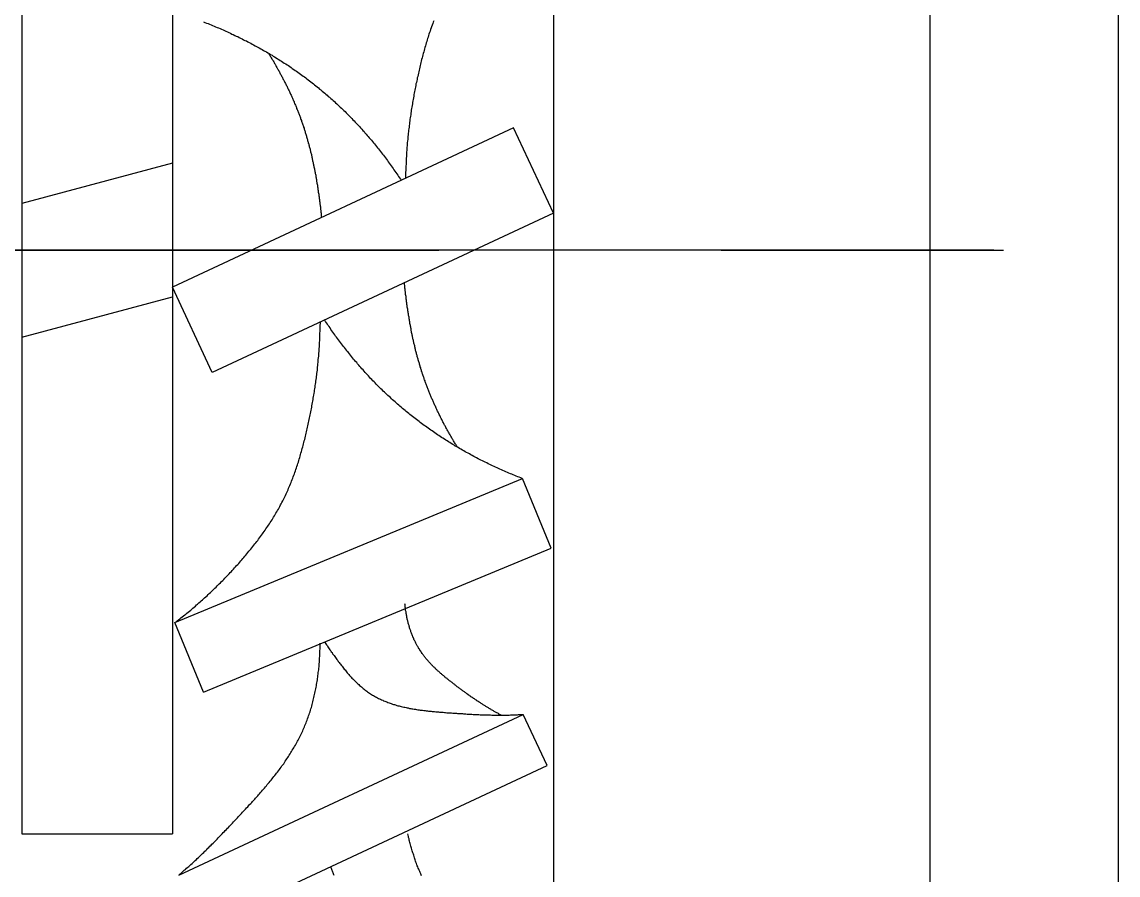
# Model space of a CAD drawing. Extents: x -613 to 599, y 141 to 558.
# Drawn here: x -440.6 to -434.77, y 227.43 to 231.96 of the extents above; entities that cross this region are included whole.
import ezdxf

# ---------------------------------------------------------------- set-up
doc = ezdxf.new("R2010")
doc.units = 0
doc.linetypes.add('CENTER', pattern=[12, 7.5, -1.5, 1.5, -1.5])
doc.linetypes.add('CONTINOUS', pattern=[0])
doc.layers.get('0').update_dxf_attribs({"linetype": 'CONTINUOUS'})
doc.layers.add('CENTER', color=1, linetype='CENTER')

msp = doc.modelspace()

# ---------------------------------------------------------------- linework, layer by layer
at = {"color": 7, "linetype": 'CONTINOUS'}
for p, q in [((-435.7728, 288.2509), (-435.7728, 208.2509)), ((-434.7728, 288.2509), (-434.7728, 208.2509)), ((-437.7728, 286.2509), (-437.7728, 210.2509)), ((-440.5967, 233.8509), (-440.5967, 227.6509)), ((-439.7967, 233.8509), (-439.7967, 227.6509)), ((-440.5967, 233.7509), (-440.5967, 227.7509)), ((-437.9841, 231.4001), (-439.7967, 230.5549)), ((-437.7728, 230.947), (-437.9841, 231.4001)), ((-439.7967, 231.2128), (-440.5967, 230.9985)), ((-437.7728, 230.947), (-439.5854, 230.1018)), ((-439.5854, 230.1018), (-439.7967, 230.5549)), ((-440.5967, 230.2891), (-439.7967, 230.5034)), ((-439.7847, 228.7735), (-437.9378, 229.5385)), ((-437.7847, 229.169), (-437.9378, 229.5385)), ((-439.6317, 228.404), (-437.7847, 229.169)), ((-439.6317, 228.404), (-439.7847, 228.7735)), ((-439.7631, 227.4328), (-437.9331, 228.2861)), ((-437.8063, 228.0143), (-437.9331, 228.2861)), ((-439.6363, 227.1609), (-437.8063, 228.0143)), ((-440.5967, 227.6509), (-439.7967, 227.6509))]:
    msp.add_line(p, q, dxfattribs=at)
at = {"color": 7}
for points in [[(-438.409, 231.969, 0), (-438.412, 231.962, 0), (-438.414, 231.954, 0), (-438.417, 231.946, 0), (-438.42, 231.938, 0), (-438.423, 231.931, 0), (-438.426, 231.923, 0), (-438.428, 231.915, 0), (-438.431, 231.907, 0), (-438.434, 231.899, 0), (-438.436, 231.891, 0), (-438.439, 231.883, 0), (-438.441, 231.876, 0), (-438.444, 231.868, 0), (-438.446, 231.86, 0), (-438.449, 231.852, 0), (-438.451, 231.844, 0), (-438.453, 231.836, 0), (-438.456, 231.828, 0), (-438.458, 231.82, 0), (-438.46, 231.812, 0), (-438.462, 231.804, 0), (-438.465, 231.796, 0), (-438.467, 231.788, 0), (-438.469, 231.78, 0), (-438.471, 231.772, 0), (-438.473, 231.764, 0), (-438.475, 231.755, 0), (-438.477, 231.747, 0), (-438.479, 231.739, 0), (-438.481, 231.731, 0), (-438.483, 231.723, 0), (-438.485, 231.715, 0), (-438.487, 231.707, 0), (-438.488, 231.699, 0), (-438.49, 231.691, 0), (-438.492, 231.683, 0), (-438.494, 231.674, 0), (-438.496, 231.666, 0), (-438.497, 231.658, 0), (-438.499, 231.65, 0), (-438.501, 231.642, 0), (-438.503, 231.634, 0), (-438.504, 231.626, 0), (-438.506, 231.617, 0), (-438.507, 231.609, 0), (-438.509, 231.601, 0), (-438.511, 231.593, 0), (-438.512, 231.585, 0), (-438.514, 231.577, 0), (-438.515, 231.569, 0), (-438.517, 231.56, 0), (-438.518, 231.552, 0), (-438.52, 231.544, 0), (-438.521, 231.536, 0), (-438.522, 231.528, 0), (-438.524, 231.52, 0), (-438.525, 231.511, 0), (-438.526, 231.503, 0), (-438.528, 231.495, 0), (-438.529, 231.487, 0), (-438.53, 231.479, 0), (-438.531, 231.47, 0), (-438.532, 231.462, 0), (-438.534, 231.454, 0), (-438.535, 231.446, 0), (-438.536, 231.438, 0), (-438.537, 231.429, 0), (-438.538, 231.421, 0), (-438.539, 231.413, 0), (-438.54, 231.405, 0), (-438.541, 231.396, 0), (-438.542, 231.388, 0), (-438.543, 231.38, 0), (-438.544, 231.372, 0), (-438.545, 231.364, 0), (-438.546, 231.355, 0), (-438.546, 231.347, 0), (-438.547, 231.339, 0), (-438.548, 231.331, 0), (-438.549, 231.322, 0), (-438.549, 231.314, 0), (-438.55, 231.306, 0), (-438.551, 231.298, 0), (-438.551, 231.289, 0), (-438.552, 231.281, 0), (-438.553, 231.273, 0), (-438.553, 231.265, 0), (-438.554, 231.256, 0), (-438.554, 231.248, 0), (-438.555, 231.24, 0), (-438.555, 231.232, 0), (-438.555, 231.223, 0), (-438.556, 231.215, 0), (-438.556, 231.207, 0), (-438.557, 231.199, 0), (-438.557, 231.19, 0), (-438.557, 231.182, 0), (-438.557, 231.174, 0), (-438.558, 231.166, 0), (-438.558, 231.157, 0), (-438.558, 231.149, 0), (-438.558, 231.141, 0), (-438.558, 231.132, 0)], [(-439.632, 231.963, 0), (-439.624, 231.96, 0), (-439.616, 231.957, 0), (-439.608, 231.954, 0), (-439.6, 231.951, 0), (-439.592, 231.948, 0), (-439.584, 231.944, 0), (-439.576, 231.941, 0), (-439.568, 231.938, 0), (-439.56, 231.934, 0), (-439.552, 231.931, 0), (-439.544, 231.928, 0), (-439.536, 231.924, 0), (-439.528, 231.921, 0), (-439.521, 231.917, 0), (-439.513, 231.914, 0), (-439.505, 231.91, 0), (-439.497, 231.907, 0), (-439.489, 231.903, 0), (-439.481, 231.899, 0), (-439.474, 231.896, 0), (-439.466, 231.892, 0), (-439.458, 231.888, 0), (-439.45, 231.885, 0), (-439.443, 231.881, 0), (-439.435, 231.877, 0), (-439.427, 231.873, 0), (-439.419, 231.869, 0), (-439.412, 231.865, 0), (-439.404, 231.862, 0), (-439.396, 231.858, 0), (-439.389, 231.854, 0), (-439.381, 231.85, 0), (-439.374, 231.846, 0), (-439.366, 231.842, 0), (-439.358, 231.837, 0), (-439.351, 231.833, 0), (-439.343, 231.829, 0), (-439.336, 231.825, 0), (-439.328, 231.821, 0), (-439.321, 231.817, 0), (-439.313, 231.812, 0), (-439.306, 231.808, 0), (-439.298, 231.804, 0), (-439.291, 231.799, 0), (-439.283, 231.795, 0), (-439.276, 231.79, 0), (-439.268, 231.786, 0), (-439.261, 231.782, 0), (-439.254, 231.777, 0), (-439.246, 231.773, 0), (-439.239, 231.768, 0), (-439.232, 231.763, 0), (-439.224, 231.759, 0), (-439.217, 231.754, 0), (-439.21, 231.749, 0), (-439.203, 231.745, 0), (-439.195, 231.74, 0), (-439.188, 231.735, 0), (-439.181, 231.731, 0), (-439.174, 231.726, 0), (-439.167, 231.721, 0), (-439.16, 231.716, 0), (-439.152, 231.711, 0), (-439.145, 231.706, 0), (-439.138, 231.701, 0), (-439.131, 231.696, 0), (-439.124, 231.691, 0), (-439.117, 231.686, 0), (-439.11, 231.681, 0), (-439.103, 231.676, 0), (-439.096, 231.671, 0), (-439.089, 231.666, 0), (-439.083, 231.661, 0), (-439.076, 231.655, 0), (-439.069, 231.65, 0), (-439.062, 231.645, 0), (-439.055, 231.64, 0), (-439.048, 231.634, 0), (-439.042, 231.629, 0), (-439.035, 231.624, 0), (-439.028, 231.618, 0), (-439.021, 231.613, 0), (-439.015, 231.607, 0), (-439.008, 231.602, 0), (-439.001, 231.596, 0), (-438.995, 231.591, 0), (-438.988, 231.585, 0), (-438.982, 231.58, 0), (-438.975, 231.574, 0), (-438.969, 231.568, 0), (-438.962, 231.563, 0), (-438.956, 231.557, 0), (-438.949, 231.551, 0), (-438.943, 231.546, 0), (-438.936, 231.54, 0), (-438.93, 231.534, 0), (-438.924, 231.528, 0), (-438.917, 231.522, 0), (-438.911, 231.516, 0), (-438.905, 231.511, 0), (-438.899, 231.505, 0), (-438.892, 231.499, 0), (-438.886, 231.493, 0), (-438.88, 231.487, 0), (-438.874, 231.481, 0), (-438.868, 231.475, 0), (-438.862, 231.468, 0), (-438.856, 231.462, 0), (-438.85, 231.456, 0), (-438.844, 231.45, 0), (-438.838, 231.444, 0), (-438.832, 231.438, 0), (-438.826, 231.431, 0), (-438.82, 231.425, 0), (-438.814, 231.419, 0), (-438.808, 231.413, 0), (-438.802, 231.406, 0), (-438.797, 231.4, 0), (-438.791, 231.394, 0), (-438.785, 231.387, 0), (-438.779, 231.381, 0), (-438.774, 231.374, 0), (-438.768, 231.368, 0), (-438.762, 231.361, 0), (-438.757, 231.355, 0), (-438.751, 231.348, 0), (-438.746, 231.342, 0), (-438.74, 231.335, 0), (-438.734, 231.329, 0), (-438.729, 231.322, 0), (-438.724, 231.315, 0), (-438.718, 231.309, 0), (-438.713, 231.302, 0), (-438.707, 231.295, 0), (-438.702, 231.289, 0), (-438.697, 231.282, 0), (-438.691, 231.275, 0), (-438.686, 231.268, 0), (-438.681, 231.261, 0), (-438.676, 231.255, 0), (-438.67, 231.248, 0), (-438.665, 231.241, 0), (-438.66, 231.234, 0), (-438.655, 231.227, 0), (-438.65, 231.22, 0), (-438.645, 231.213, 0), (-438.64, 231.206, 0), (-438.635, 231.199, 0), (-438.63, 231.192, 0), (-438.625, 231.185, 0), (-438.62, 231.178, 0), (-438.615, 231.171, 0), (-438.61, 231.164, 0), (-438.605, 231.157, 0), (-438.6, 231.15, 0), (-438.596, 231.143, 0), (-438.591, 231.136, 0), (-438.586, 231.129, 0), (-438.581, 231.122, 0)], [(-439.287, 231.797, 0), (-439.284, 231.793, 0), (-439.282, 231.789, 0), (-439.279, 231.785, 0), (-439.277, 231.781, 0), (-439.274, 231.777, 0), (-439.272, 231.772, 0), (-439.269, 231.768, 0), (-439.267, 231.764, 0), (-439.264, 231.76, 0), (-439.262, 231.756, 0), (-439.259, 231.752, 0), (-439.257, 231.747, 0), (-439.254, 231.743, 0), (-439.252, 231.739, 0), (-439.25, 231.735, 0), (-439.247, 231.731, 0), (-439.245, 231.726, 0), (-439.242, 231.722, 0), (-439.24, 231.718, 0), (-439.238, 231.714, 0), (-439.235, 231.71, 0), (-439.233, 231.705, 0), (-439.23, 231.701, 0), (-439.228, 231.697, 0), (-439.226, 231.693, 0), (-439.224, 231.688, 0), (-439.221, 231.684, 0), (-439.219, 231.68, 0), (-439.217, 231.675, 0), (-439.214, 231.671, 0), (-439.212, 231.667, 0), (-439.21, 231.663, 0), (-439.208, 231.658, 0), (-439.205, 231.654, 0), (-439.203, 231.65, 0), (-439.201, 231.645, 0), (-439.199, 231.641, 0), (-439.197, 231.637, 0), (-439.194, 231.632, 0), (-439.192, 231.628, 0), (-439.19, 231.624, 0), (-439.188, 231.619, 0), (-439.186, 231.615, 0), (-439.184, 231.61, 0), (-439.182, 231.606, 0), (-439.18, 231.602, 0), (-439.177, 231.597, 0), (-439.175, 231.593, 0), (-439.173, 231.588, 0), (-439.171, 231.584, 0), (-439.169, 231.58, 0), (-439.167, 231.575, 0), (-439.165, 231.571, 0), (-439.163, 231.566, 0), (-439.161, 231.562, 0), (-439.159, 231.558, 0), (-439.157, 231.553, 0), (-439.155, 231.549, 0), (-439.153, 231.544, 0), (-439.151, 231.54, 0), (-439.15, 231.535, 0), (-439.148, 231.531, 0), (-439.146, 231.526, 0), (-439.144, 231.522, 0), (-439.142, 231.517, 0), (-439.14, 231.513, 0), (-439.138, 231.508, 0), (-439.137, 231.504, 0), (-439.135, 231.499, 0), (-439.133, 231.495, 0), (-439.131, 231.49, 0), (-439.129, 231.486, 0), (-439.128, 231.481, 0), (-439.126, 231.477, 0), (-439.124, 231.472, 0), (-439.122, 231.468, 0), (-439.121, 231.463, 0), (-439.119, 231.459, 0), (-439.117, 231.454, 0), (-439.116, 231.449, 0), (-439.114, 231.445, 0), (-439.112, 231.44, 0), (-439.111, 231.436, 0), (-439.109, 231.431, 0), (-439.108, 231.427, 0), (-439.106, 231.422, 0), (-439.104, 231.417, 0), (-439.103, 231.413, 0), (-439.101, 231.408, 0), (-439.1, 231.404, 0), (-439.098, 231.399, 0), (-439.097, 231.394, 0), (-439.095, 231.39, 0), (-439.094, 231.385, 0), (-439.092, 231.381, 0), (-439.091, 231.376, 0), (-439.09, 231.371, 0), (-439.088, 231.367, 0), (-439.087, 231.362, 0), (-439.085, 231.357, 0), (-439.084, 231.353, 0), (-439.083, 231.348, 0), (-439.081, 231.343, 0), (-439.08, 231.339, 0), (-439.079, 231.334, 0), (-439.077, 231.329, 0), (-439.076, 231.325, 0), (-439.075, 231.32, 0), (-439.073, 231.315, 0), (-439.072, 231.311, 0), (-439.071, 231.306, 0), (-439.07, 231.301, 0), (-439.069, 231.297, 0), (-439.067, 231.292, 0), (-439.066, 231.287, 0), (-439.065, 231.283, 0), (-439.064, 231.278, 0), (-439.063, 231.273, 0), (-439.061, 231.268, 0), (-439.06, 231.264, 0), (-439.059, 231.259, 0), (-439.058, 231.254, 0), (-439.057, 231.25, 0), (-439.056, 231.245, 0), (-439.055, 231.24, 0), (-439.054, 231.235, 0), (-439.053, 231.231, 0), (-439.052, 231.226, 0), (-439.051, 231.221, 0), (-439.05, 231.216, 0), (-439.049, 231.212, 0), (-439.048, 231.207, 0), (-439.047, 231.202, 0), (-439.046, 231.197, 0), (-439.045, 231.193, 0), (-439.044, 231.188, 0), (-439.043, 231.183, 0), (-439.042, 231.178, 0), (-439.041, 231.174, 0), (-439.04, 231.169, 0), (-439.039, 231.164, 0), (-439.038, 231.159, 0), (-439.037, 231.155, 0), (-439.036, 231.15, 0), (-439.036, 231.145, 0), (-439.035, 231.14, 0), (-439.034, 231.135, 0), (-439.033, 231.131, 0), (-439.032, 231.126, 0), (-439.031, 231.121, 0), (-439.031, 231.116, 0), (-439.03, 231.112, 0), (-439.029, 231.107, 0), (-439.028, 231.102, 0), (-439.027, 231.097, 0), (-439.027, 231.092, 0), (-439.026, 231.088, 0), (-439.025, 231.083, 0), (-439.024, 231.078, 0), (-439.024, 231.073, 0), (-439.023, 231.068, 0), (-439.022, 231.064, 0), (-439.022, 231.059, 0), (-439.021, 231.054, 0), (-439.02, 231.049, 0), (-439.02, 231.044, 0), (-439.019, 231.04, 0), (-439.018, 231.035, 0), (-439.018, 231.03, 0), (-439.017, 231.025, 0), (-439.016, 231.02, 0), (-439.016, 231.016, 0), (-439.015, 231.011, 0), (-439.014, 231.006, 0), (-439.014, 231.001, 0), (-439.013, 230.996, 0), (-439.012, 230.992, 0), (-439.012, 230.987, 0), (-439.011, 230.982, 0), (-439.011, 230.977, 0), (-439.01, 230.972, 0), (-439.01, 230.968, 0), (-439.009, 230.963, 0), (-439.008, 230.958, 0), (-439.008, 230.953, 0), (-439.007, 230.948, 0), (-439.007, 230.943, 0), (-439.006, 230.939, 0), (-439.006, 230.934, 0), (-439.005, 230.929, 0), (-439.005, 230.924, 0)], [(-438.282, 229.705, 0), (-438.285, 229.709, 0), (-438.288, 229.713, 0), (-438.29, 229.717, 0), (-438.293, 229.721, 0), (-438.295, 229.725, 0), (-438.298, 229.729, 0), (-438.3, 229.734, 0), (-438.303, 229.738, 0), (-438.305, 229.742, 0), (-438.308, 229.746, 0), (-438.31, 229.75, 0), (-438.313, 229.754, 0), (-438.315, 229.759, 0), (-438.317, 229.763, 0), (-438.32, 229.767, 0), (-438.322, 229.771, 0), (-438.325, 229.775, 0), (-438.327, 229.78, 0), (-438.33, 229.784, 0), (-438.332, 229.788, 0), (-438.334, 229.792, 0), (-438.337, 229.797, 0), (-438.339, 229.801, 0), (-438.341, 229.805, 0), (-438.344, 229.809, 0), (-438.346, 229.814, 0), (-438.348, 229.818, 0), (-438.351, 229.822, 0), (-438.353, 229.826, 0), (-438.355, 229.831, 0), (-438.357, 229.835, 0), (-438.36, 229.839, 0), (-438.362, 229.844, 0), (-438.364, 229.848, 0), (-438.366, 229.852, 0), (-438.369, 229.857, 0), (-438.371, 229.861, 0), (-438.373, 229.865, 0), (-438.375, 229.87, 0), (-438.377, 229.874, 0), (-438.379, 229.878, 0), (-438.382, 229.883, 0), (-438.384, 229.887, 0), (-438.386, 229.891, 0), (-438.388, 229.896, 0), (-438.39, 229.9, 0), (-438.392, 229.905, 0), (-438.394, 229.909, 0), (-438.396, 229.913, 0), (-438.398, 229.918, 0), (-438.4, 229.922, 0), (-438.402, 229.927, 0), (-438.404, 229.931, 0), (-438.406, 229.936, 0), (-438.408, 229.94, 0), (-438.41, 229.944, 0), (-438.412, 229.949, 0), (-438.414, 229.953, 0), (-438.416, 229.958, 0), (-438.418, 229.962, 0), (-438.42, 229.967, 0), (-438.422, 229.971, 0), (-438.424, 229.976, 0), (-438.426, 229.98, 0), (-438.427, 229.985, 0), (-438.429, 229.989, 0), (-438.431, 229.994, 0), (-438.433, 229.998, 0), (-438.435, 230.003, 0), (-438.437, 230.007, 0), (-438.438, 230.012, 0), (-438.44, 230.016, 0), (-438.442, 230.021, 0), (-438.444, 230.025, 0), (-438.445, 230.03, 0), (-438.447, 230.034, 0), (-438.449, 230.039, 0), (-438.45, 230.043, 0), (-438.452, 230.048, 0), (-438.454, 230.052, 0), (-438.455, 230.057, 0), (-438.457, 230.062, 0), (-438.459, 230.066, 0), (-438.46, 230.071, 0), (-438.462, 230.075, 0), (-438.463, 230.08, 0), (-438.465, 230.084, 0), (-438.467, 230.089, 0), (-438.468, 230.094, 0), (-438.47, 230.098, 0), (-438.471, 230.103, 0), (-438.473, 230.107, 0), (-438.474, 230.112, 0), (-438.476, 230.117, 0), (-438.477, 230.121, 0), (-438.478, 230.126, 0), (-438.48, 230.131, 0), (-438.481, 230.135, 0), (-438.483, 230.14, 0), (-438.484, 230.145, 0), (-438.485, 230.149, 0), (-438.487, 230.154, 0), (-438.488, 230.158, 0), (-438.49, 230.163, 0), (-438.491, 230.168, 0), (-438.492, 230.172, 0), (-438.493, 230.177, 0), (-438.495, 230.182, 0), (-438.496, 230.186, 0), (-438.497, 230.191, 0), (-438.498, 230.196, 0), (-438.5, 230.201, 0), (-438.501, 230.205, 0), (-438.502, 230.21, 0), (-438.503, 230.215, 0), (-438.505, 230.219, 0), (-438.506, 230.224, 0), (-438.507, 230.229, 0), (-438.508, 230.233, 0), (-438.509, 230.238, 0), (-438.51, 230.243, 0), (-438.511, 230.248, 0), (-438.512, 230.252, 0), (-438.514, 230.257, 0), (-438.515, 230.262, 0), (-438.516, 230.267, 0), (-438.517, 230.271, 0), (-438.518, 230.276, 0), (-438.519, 230.281, 0), (-438.52, 230.285, 0), (-438.521, 230.29, 0), (-438.522, 230.295, 0), (-438.523, 230.3, 0), (-438.524, 230.304, 0), (-438.525, 230.309, 0), (-438.526, 230.314, 0), (-438.527, 230.319, 0), (-438.528, 230.323, 0), (-438.528, 230.328, 0), (-438.529, 230.333, 0), (-438.53, 230.338, 0), (-438.531, 230.343, 0), (-438.532, 230.347, 0), (-438.533, 230.352, 0), (-438.534, 230.357, 0), (-438.535, 230.362, 0), (-438.536, 230.366, 0), (-438.536, 230.371, 0), (-438.537, 230.376, 0), (-438.538, 230.381, 0), (-438.539, 230.386, 0), (-438.54, 230.39, 0), (-438.54, 230.395, 0), (-438.541, 230.4, 0), (-438.542, 230.405, 0), (-438.543, 230.409, 0), (-438.543, 230.414, 0), (-438.544, 230.419, 0), (-438.545, 230.424, 0), (-438.546, 230.429, 0), (-438.546, 230.433, 0), (-438.547, 230.438, 0), (-438.548, 230.443, 0), (-438.549, 230.448, 0), (-438.549, 230.453, 0), (-438.55, 230.457, 0), (-438.551, 230.462, 0), (-438.551, 230.467, 0), (-438.552, 230.472, 0), (-438.553, 230.477, 0), (-438.553, 230.481, 0), (-438.554, 230.486, 0), (-438.555, 230.491, 0), (-438.555, 230.496, 0), (-438.556, 230.501, 0), (-438.556, 230.506, 0), (-438.557, 230.51, 0), (-438.558, 230.515, 0), (-438.558, 230.52, 0), (-438.559, 230.525, 0), (-438.559, 230.53, 0), (-438.56, 230.534, 0), (-438.56, 230.539, 0), (-438.561, 230.544, 0), (-438.562, 230.549, 0), (-438.562, 230.554, 0), (-438.563, 230.558, 0), (-438.563, 230.563, 0), (-438.564, 230.568, 0), (-438.564, 230.573, 0), (-438.565, 230.578, 0)], [(-439.785, 228.774, 0), (-439.778, 228.778, 0), (-439.772, 228.783, 0), (-439.765, 228.788, 0), (-439.758, 228.793, 0), (-439.752, 228.799, 0), (-439.745, 228.804, 0), (-439.739, 228.809, 0), (-439.732, 228.814, 0), (-439.726, 228.819, 0), (-439.72, 228.824, 0), (-439.713, 228.829, 0), (-439.707, 228.835, 0), (-439.7, 228.84, 0), (-439.694, 228.845, 0), (-439.688, 228.851, 0), (-439.681, 228.856, 0), (-439.675, 228.861, 0), (-439.669, 228.867, 0), (-439.663, 228.872, 0), (-439.656, 228.878, 0), (-439.65, 228.883, 0), (-439.644, 228.889, 0), (-439.638, 228.894, 0), (-439.632, 228.9, 0), (-439.626, 228.905, 0), (-439.619, 228.911, 0), (-439.613, 228.916, 0), (-439.607, 228.922, 0), (-439.601, 228.928, 0), (-439.595, 228.933, 0), (-439.589, 228.939, 0), (-439.583, 228.945, 0), (-439.577, 228.951, 0), (-439.571, 228.956, 0), (-439.565, 228.962, 0), (-439.56, 228.968, 0), (-439.554, 228.974, 0), (-439.548, 228.98, 0), (-439.542, 228.985, 0), (-439.536, 228.991, 0), (-439.53, 228.997, 0), (-439.524, 229.003, 0), (-439.519, 229.009, 0), (-439.513, 229.015, 0), (-439.507, 229.021, 0), (-439.501, 229.027, 0), (-439.496, 229.033, 0), (-439.49, 229.039, 0), (-439.484, 229.045, 0), (-439.479, 229.051, 0), (-439.473, 229.058, 0), (-439.467, 229.064, 0), (-439.462, 229.07, 0), (-439.456, 229.076, 0), (-439.45, 229.082, 0), (-439.445, 229.088, 0), (-439.439, 229.095, 0), (-439.434, 229.101, 0), (-439.428, 229.107, 0), (-439.423, 229.113, 0), (-439.417, 229.12, 0), (-439.412, 229.126, 0), (-439.407, 229.132, 0), (-439.401, 229.139, 0), (-439.396, 229.145, 0), (-439.391, 229.152, 0), (-439.385, 229.158, 0), (-439.38, 229.164, 0), (-439.375, 229.171, 0), (-439.37, 229.177, 0), (-439.364, 229.184, 0), (-439.359, 229.191, 0), (-439.354, 229.197, 0), (-439.349, 229.204, 0), (-439.344, 229.21, 0), (-439.339, 229.217, 0), (-439.334, 229.224, 0), (-439.329, 229.23, 0), (-439.324, 229.237, 0), (-439.319, 229.244, 0), (-439.315, 229.25, 0), (-439.31, 229.257, 0), (-439.305, 229.264, 0), (-439.3, 229.271, 0), (-439.296, 229.278, 0), (-439.291, 229.285, 0), (-439.286, 229.291, 0), (-439.282, 229.298, 0), (-439.277, 229.305, 0), (-439.273, 229.312, 0), (-439.268, 229.319, 0), (-439.264, 229.326, 0), (-439.26, 229.333, 0), (-439.255, 229.34, 0), (-439.251, 229.347, 0), (-439.247, 229.354, 0), (-439.243, 229.362, 0), (-439.239, 229.369, 0), (-439.234, 229.376, 0), (-439.23, 229.383, 0), (-439.226, 229.39, 0), (-439.223, 229.398, 0), (-439.219, 229.405, 0), (-439.215, 229.412, 0), (-439.211, 229.42, 0), (-439.207, 229.427, 0), (-439.204, 229.434, 0), (-439.2, 229.442, 0), (-439.197, 229.449, 0), (-439.193, 229.457, 0), (-439.19, 229.464, 0), (-439.186, 229.472, 0), (-439.183, 229.479, 0), (-439.18, 229.487, 0), (-439.176, 229.494, 0), (-439.173, 229.502, 0), (-439.17, 229.51, 0), (-439.167, 229.517, 0), (-439.164, 229.525, 0), (-439.161, 229.533, 0), (-439.158, 229.54, 0), (-439.155, 229.548, 0), (-439.152, 229.556, 0), (-439.149, 229.564, 0), (-439.146, 229.571, 0), (-439.144, 229.579, 0), (-439.141, 229.587, 0), (-439.138, 229.595, 0), (-439.136, 229.603, 0), (-439.133, 229.611, 0), (-439.131, 229.618, 0), (-439.128, 229.626, 0), (-439.126, 229.634, 0), (-439.123, 229.642, 0), (-439.121, 229.65, 0), (-439.118, 229.658, 0), (-439.116, 229.666, 0), (-439.114, 229.674, 0), (-439.112, 229.682, 0), (-439.109, 229.69, 0), (-439.107, 229.698, 0), (-439.105, 229.706, 0), (-439.103, 229.714, 0), (-439.101, 229.722, 0), (-439.099, 229.73, 0), (-439.097, 229.738, 0), (-439.094, 229.746, 0), (-439.092, 229.755, 0), (-439.09, 229.763, 0), (-439.089, 229.771, 0), (-439.087, 229.779, 0), (-439.085, 229.787, 0), (-439.083, 229.795, 0), (-439.081, 229.803, 0), (-439.079, 229.811, 0), (-439.077, 229.819, 0), (-439.076, 229.827, 0), (-439.074, 229.836, 0), (-439.072, 229.844, 0), (-439.07, 229.852, 0), (-439.069, 229.86, 0), (-439.067, 229.868, 0), (-439.065, 229.876, 0), (-439.064, 229.884, 0), (-439.062, 229.893, 0), (-439.06, 229.901, 0), (-439.059, 229.909, 0), (-439.057, 229.917, 0), (-439.056, 229.925, 0), (-439.054, 229.933, 0), (-439.053, 229.942, 0), (-439.051, 229.95, 0), (-439.05, 229.958, 0), (-439.049, 229.966, 0), (-439.047, 229.974, 0), (-439.046, 229.982, 0), (-439.044, 229.991, 0), (-439.043, 229.999, 0), (-439.042, 230.007, 0), (-439.041, 230.015, 0), (-439.039, 230.023, 0), (-439.038, 230.032, 0), (-439.037, 230.04, 0), (-439.036, 230.048, 0), (-439.035, 230.056, 0), (-439.034, 230.064, 0), (-439.032, 230.073, 0), (-439.031, 230.081, 0), (-439.03, 230.089, 0), (-439.029, 230.097, 0), (-439.028, 230.105, 0), (-439.027, 230.114, 0), (-439.027, 230.122, 0), (-439.026, 230.13, 0), (-439.025, 230.138, 0), (-439.024, 230.147, 0), (-439.023, 230.155, 0), (-439.022, 230.163, 0), (-439.022, 230.171, 0), (-439.021, 230.18, 0), (-439.02, 230.188, 0), (-439.019, 230.196, 0), (-439.019, 230.204, 0), (-439.018, 230.213, 0), (-439.017, 230.221, 0), (-439.017, 230.229, 0), (-439.016, 230.237, 0), (-439.016, 230.246, 0), (-439.015, 230.254, 0), (-439.015, 230.262, 0), (-439.014, 230.27, 0), (-439.014, 230.279, 0), (-439.014, 230.287, 0), (-439.013, 230.295, 0), (-439.013, 230.303, 0), (-439.013, 230.312, 0), (-439.012, 230.32, 0), (-439.012, 230.328, 0), (-439.012, 230.336, 0), (-439.012, 230.345, 0), (-439.012, 230.353, 0), (-439.011, 230.361, 0), (-439.011, 230.369, 0)], [(-437.938, 229.539, 0), (-437.946, 229.542, 0), (-437.954, 229.545, 0), (-437.962, 229.548, 0), (-437.97, 229.551, 0), (-437.978, 229.554, 0), (-437.986, 229.558, 0), (-437.994, 229.561, 0), (-438.001, 229.564, 0), (-438.009, 229.567, 0), (-438.017, 229.571, 0), (-438.025, 229.574, 0), (-438.033, 229.578, 0), (-438.041, 229.581, 0), (-438.049, 229.585, 0), (-438.057, 229.588, 0), (-438.065, 229.592, 0), (-438.072, 229.595, 0), (-438.08, 229.599, 0), (-438.088, 229.602, 0), (-438.096, 229.606, 0), (-438.104, 229.61, 0), (-438.111, 229.613, 0), (-438.119, 229.617, 0), (-438.127, 229.621, 0), (-438.135, 229.625, 0), (-438.142, 229.629, 0), (-438.15, 229.633, 0), (-438.158, 229.636, 0), (-438.165, 229.64, 0), (-438.173, 229.644, 0), (-438.181, 229.648, 0), (-438.188, 229.652, 0), (-438.196, 229.656, 0), (-438.204, 229.66, 0), (-438.211, 229.664, 0), (-438.219, 229.669, 0), (-438.226, 229.673, 0), (-438.234, 229.677, 0), (-438.241, 229.681, 0), (-438.249, 229.685, 0), (-438.256, 229.69, 0), (-438.264, 229.694, 0), (-438.271, 229.698, 0), (-438.279, 229.703, 0), (-438.286, 229.707, 0), (-438.294, 229.711, 0), (-438.301, 229.716, 0), (-438.308, 229.72, 0), (-438.316, 229.725, 0), (-438.323, 229.729, 0), (-438.33, 229.734, 0), (-438.338, 229.738, 0), (-438.345, 229.743, 0), (-438.352, 229.748, 0), (-438.36, 229.752, 0), (-438.367, 229.757, 0), (-438.374, 229.762, 0), (-438.381, 229.767, 0), (-438.388, 229.771, 0), (-438.396, 229.776, 0), (-438.403, 229.781, 0), (-438.41, 229.786, 0), (-438.417, 229.791, 0), (-438.424, 229.796, 0), (-438.431, 229.801, 0), (-438.438, 229.806, 0), (-438.445, 229.811, 0), (-438.452, 229.816, 0), (-438.459, 229.821, 0), (-438.466, 229.826, 0), (-438.473, 229.831, 0), (-438.48, 229.836, 0), (-438.487, 229.841, 0), (-438.494, 229.846, 0), (-438.501, 229.852, 0), (-438.508, 229.857, 0), (-438.514, 229.862, 0), (-438.521, 229.868, 0), (-438.528, 229.873, 0), (-438.535, 229.878, 0), (-438.541, 229.884, 0), (-438.548, 229.889, 0), (-438.555, 229.895, 0), (-438.561, 229.9, 0), (-438.568, 229.905, 0), (-438.575, 229.911, 0), (-438.581, 229.917, 0), (-438.588, 229.922, 0), (-438.594, 229.928, 0), (-438.601, 229.933, 0), (-438.607, 229.939, 0), (-438.614, 229.945, 0), (-438.62, 229.951, 0), (-438.627, 229.956, 0), (-438.633, 229.962, 0), (-438.639, 229.968, 0), (-438.646, 229.974, 0), (-438.652, 229.98, 0), (-438.658, 229.985, 0), (-438.665, 229.991, 0), (-438.671, 229.997, 0), (-438.677, 230.003, 0), (-438.683, 230.009, 0), (-438.689, 230.015, 0), (-438.695, 230.021, 0), (-438.702, 230.027, 0), (-438.708, 230.033, 0), (-438.714, 230.04, 0), (-438.72, 230.046, 0), (-438.726, 230.052, 0), (-438.732, 230.058, 0), (-438.738, 230.064, 0), (-438.744, 230.07, 0), (-438.75, 230.077, 0), (-438.755, 230.083, 0), (-438.761, 230.089, 0), (-438.767, 230.096, 0), (-438.773, 230.102, 0), (-438.779, 230.108, 0), (-438.784, 230.115, 0), (-438.79, 230.121, 0), (-438.796, 230.128, 0), (-438.801, 230.134, 0), (-438.807, 230.141, 0), (-438.813, 230.147, 0), (-438.818, 230.154, 0), (-438.824, 230.16, 0), (-438.829, 230.167, 0), (-438.835, 230.173, 0), (-438.84, 230.18, 0), (-438.846, 230.187, 0), (-438.851, 230.193, 0), (-438.857, 230.2, 0), (-438.862, 230.207, 0), (-438.868, 230.213, 0), (-438.873, 230.22, 0), (-438.878, 230.227, 0), (-438.883, 230.234, 0), (-438.889, 230.24, 0), (-438.894, 230.247, 0), (-438.899, 230.254, 0), (-438.904, 230.261, 0), (-438.909, 230.268, 0), (-438.915, 230.275, 0), (-438.92, 230.282, 0), (-438.925, 230.289, 0), (-438.93, 230.295, 0), (-438.935, 230.302, 0), (-438.94, 230.309, 0), (-438.945, 230.316, 0), (-438.95, 230.323, 0), (-438.955, 230.33, 0), (-438.959, 230.338, 0), (-438.964, 230.345, 0), (-438.969, 230.352, 0), (-438.974, 230.359, 0), (-438.979, 230.366, 0), (-438.983, 230.373, 0), (-438.988, 230.38, 0)], [(-438.046, 228.28, 0), (-438.05, 228.282, 0), (-438.054, 228.284, 0), (-438.058, 228.286, 0), (-438.062, 228.288, 0), (-438.065, 228.29, 0), (-438.069, 228.292, 0), (-438.073, 228.294, 0), (-438.077, 228.296, 0), (-438.08, 228.298, 0), (-438.084, 228.3, 0), (-438.088, 228.302, 0), (-438.092, 228.305, 0), (-438.095, 228.307, 0), (-438.099, 228.309, 0), (-438.103, 228.311, 0), (-438.106, 228.313, 0), (-438.11, 228.315, 0), (-438.114, 228.317, 0), (-438.117, 228.32, 0), (-438.121, 228.322, 0), (-438.125, 228.324, 0), (-438.128, 228.326, 0), (-438.132, 228.328, 0), (-438.136, 228.331, 0), (-438.139, 228.333, 0), (-438.143, 228.335, 0), (-438.146, 228.337, 0), (-438.15, 228.34, 0), (-438.154, 228.342, 0), (-438.157, 228.344, 0), (-438.161, 228.347, 0), (-438.164, 228.349, 0), (-438.168, 228.351, 0), (-438.172, 228.354, 0), (-438.175, 228.356, 0), (-438.179, 228.358, 0), (-438.182, 228.361, 0), (-438.186, 228.363, 0), (-438.189, 228.365, 0), (-438.193, 228.368, 0), (-438.197, 228.37, 0), (-438.2, 228.373, 0), (-438.204, 228.375, 0), (-438.207, 228.378, 0), (-438.211, 228.38, 0), (-438.214, 228.383, 0), (-438.218, 228.385, 0), (-438.221, 228.387, 0), (-438.225, 228.39, 0), (-438.228, 228.392, 0), (-438.232, 228.395, 0), (-438.235, 228.397, 0), (-438.239, 228.4, 0), (-438.242, 228.403, 0), (-438.246, 228.405, 0), (-438.249, 228.408, 0), (-438.253, 228.41, 0), (-438.256, 228.413, 0), (-438.26, 228.415, 0), (-438.263, 228.418, 0), (-438.266, 228.42, 0), (-438.27, 228.423, 0), (-438.273, 228.426, 0), (-438.277, 228.428, 0), (-438.28, 228.431, 0), (-438.284, 228.433, 0), (-438.287, 228.436, 0), (-438.291, 228.439, 0), (-438.294, 228.441, 0), (-438.297, 228.444, 0), (-438.301, 228.447, 0), (-438.304, 228.449, 0), (-438.308, 228.452, 0), (-438.311, 228.455, 0), (-438.315, 228.457, 0), (-438.318, 228.46, 0), (-438.321, 228.463, 0), (-438.325, 228.465, 0), (-438.328, 228.468, 0), (-438.332, 228.471, 0), (-438.335, 228.473, 0), (-438.338, 228.476, 0), (-438.342, 228.479, 0), (-438.345, 228.482, 0), (-438.349, 228.484, 0), (-438.352, 228.487, 0), (-438.355, 228.49, 0), (-438.359, 228.493, 0), (-438.362, 228.496, 0), (-438.365, 228.498, 0), (-438.368, 228.501, 0), (-438.372, 228.504, 0), (-438.375, 228.507, 0), (-438.378, 228.51, 0), (-438.381, 228.513, 0), (-438.385, 228.516, 0), (-438.388, 228.518, 0), (-438.391, 228.521, 0), (-438.394, 228.524, 0), (-438.397, 228.527, 0), (-438.4, 228.53, 0), (-438.404, 228.533, 0), (-438.407, 228.536, 0), (-438.41, 228.539, 0), (-438.413, 228.542, 0), (-438.416, 228.545, 0), (-438.419, 228.548, 0), (-438.422, 228.551, 0), (-438.425, 228.555, 0), (-438.428, 228.558, 0), (-438.431, 228.561, 0), (-438.433, 228.564, 0), (-438.436, 228.567, 0), (-438.439, 228.57, 0), (-438.442, 228.574, 0), (-438.445, 228.577, 0), (-438.448, 228.58, 0), (-438.45, 228.583, 0), (-438.453, 228.587, 0), (-438.456, 228.59, 0), (-438.458, 228.593, 0), (-438.461, 228.597, 0), (-438.463, 228.6, 0), (-438.466, 228.604, 0), (-438.469, 228.607, 0), (-438.471, 228.61, 0), (-438.474, 228.614, 0), (-438.476, 228.617, 0), (-438.478, 228.621, 0), (-438.481, 228.624, 0), (-438.483, 228.628, 0), (-438.485, 228.632, 0), (-438.488, 228.635, 0), (-438.49, 228.639, 0), (-438.492, 228.643, 0), (-438.494, 228.646, 0), (-438.496, 228.65, 0), (-438.498, 228.654, 0), (-438.5, 228.658, 0), (-438.502, 228.661, 0), (-438.504, 228.665, 0), (-438.506, 228.669, 0), (-438.508, 228.673, 0), (-438.51, 228.677, 0), (-438.512, 228.681, 0), (-438.514, 228.685, 0), (-438.515, 228.688, 0), (-438.517, 228.692, 0), (-438.519, 228.696, 0), (-438.52, 228.7, 0), (-438.522, 228.704, 0), (-438.524, 228.708, 0), (-438.525, 228.712, 0), (-438.527, 228.717, 0), (-438.528, 228.721, 0), (-438.53, 228.725, 0), (-438.531, 228.729, 0), (-438.532, 228.733, 0), (-438.534, 228.737, 0), (-438.535, 228.741, 0), (-438.537, 228.745, 0), (-438.538, 228.749, 0), (-438.539, 228.754, 0), (-438.54, 228.758, 0), (-438.541, 228.762, 0), (-438.543, 228.766, 0), (-438.544, 228.77, 0), (-438.545, 228.775, 0), (-438.546, 228.779, 0), (-438.547, 228.783, 0), (-438.548, 228.787, 0), (-438.549, 228.791, 0), (-438.55, 228.796, 0), (-438.551, 228.8, 0), (-438.552, 228.804, 0), (-438.552, 228.808, 0), (-438.553, 228.813, 0), (-438.554, 228.817, 0), (-438.555, 228.821, 0), (-438.556, 228.826, 0), (-438.556, 228.83, 0), (-438.557, 228.834, 0), (-438.558, 228.838, 0), (-438.558, 228.843, 0), (-438.559, 228.847, 0), (-438.559, 228.851, 0), (-438.56, 228.855, 0), (-438.56, 228.86, 0), (-438.561, 228.864, 0), (-438.561, 228.868, 0), (-438.562, 228.873, 0)], [(-439.763, 227.433, 0), (-439.757, 227.438, 0), (-439.751, 227.443, 0), (-439.745, 227.448, 0), (-439.74, 227.453, 0), (-439.734, 227.458, 0), (-439.728, 227.463, 0), (-439.722, 227.469, 0), (-439.716, 227.474, 0), (-439.71, 227.479, 0), (-439.705, 227.484, 0), (-439.699, 227.489, 0), (-439.693, 227.495, 0), (-439.687, 227.5, 0), (-439.682, 227.505, 0), (-439.676, 227.51, 0), (-439.67, 227.516, 0), (-439.665, 227.521, 0), (-439.659, 227.526, 0), (-439.653, 227.532, 0), (-439.648, 227.537, 0), (-439.642, 227.542, 0), (-439.637, 227.548, 0), (-439.631, 227.553, 0), (-439.625, 227.559, 0), (-439.62, 227.564, 0), (-439.614, 227.569, 0), (-439.609, 227.575, 0), (-439.603, 227.58, 0), (-439.598, 227.586, 0), (-439.592, 227.591, 0), (-439.587, 227.597, 0), (-439.581, 227.602, 0), (-439.576, 227.608, 0), (-439.57, 227.613, 0), (-439.565, 227.619, 0), (-439.559, 227.624, 0), (-439.554, 227.63, 0), (-439.548, 227.636, 0), (-439.543, 227.641, 0), (-439.538, 227.647, 0), (-439.532, 227.652, 0), (-439.527, 227.658, 0), (-439.521, 227.664, 0), (-439.516, 227.669, 0), (-439.51, 227.675, 0), (-439.505, 227.681, 0), (-439.5, 227.686, 0), (-439.494, 227.692, 0), (-439.489, 227.698, 0), (-439.483, 227.703, 0), (-439.478, 227.709, 0), (-439.473, 227.715, 0), (-439.467, 227.72, 0), (-439.462, 227.726, 0), (-439.457, 227.732, 0), (-439.451, 227.737, 0), (-439.446, 227.743, 0), (-439.44, 227.749, 0), (-439.435, 227.755, 0), (-439.43, 227.76, 0), (-439.424, 227.766, 0), (-439.419, 227.772, 0), (-439.414, 227.778, 0), (-439.408, 227.783, 0), (-439.403, 227.789, 0), (-439.397, 227.795, 0), (-439.392, 227.801, 0), (-439.387, 227.807, 0), (-439.381, 227.812, 0), (-439.376, 227.818, 0), (-439.371, 227.824, 0), (-439.365, 227.83, 0), (-439.36, 227.836, 0), (-439.355, 227.842, 0), (-439.35, 227.847, 0), (-439.344, 227.853, 0), (-439.339, 227.859, 0), (-439.334, 227.865, 0), (-439.329, 227.871, 0), (-439.324, 227.877, 0), (-439.318, 227.883, 0), (-439.313, 227.889, 0), (-439.308, 227.895, 0), (-439.303, 227.901, 0), (-439.298, 227.907, 0), (-439.293, 227.913, 0), (-439.288, 227.919, 0), (-439.283, 227.925, 0), (-439.278, 227.931, 0), (-439.273, 227.937, 0), (-439.268, 227.943, 0), (-439.263, 227.949, 0), (-439.258, 227.956, 0), (-439.253, 227.962, 0), (-439.248, 227.968, 0), (-439.244, 227.974, 0), (-439.239, 227.98, 0), (-439.234, 227.987, 0), (-439.229, 227.993, 0), (-439.225, 227.999, 0), (-439.22, 228.005, 0), (-439.216, 228.012, 0), (-439.211, 228.018, 0), (-439.206, 228.024, 0), (-439.202, 228.031, 0), (-439.198, 228.037, 0), (-439.193, 228.044, 0), (-439.189, 228.05, 0), (-439.184, 228.057, 0), (-439.18, 228.063, 0), (-439.176, 228.07, 0), (-439.172, 228.076, 0), (-439.168, 228.083, 0), (-439.164, 228.089, 0), (-439.16, 228.096, 0), (-439.156, 228.103, 0), (-439.152, 228.109, 0), (-439.148, 228.116, 0), (-439.144, 228.123, 0), (-439.14, 228.129, 0), (-439.136, 228.136, 0), (-439.133, 228.143, 0), (-439.129, 228.15, 0), (-439.125, 228.157, 0), (-439.122, 228.164, 0), (-439.118, 228.171, 0), (-439.115, 228.178, 0), (-439.112, 228.185, 0), (-439.108, 228.192, 0), (-439.105, 228.199, 0), (-439.102, 228.206, 0), (-439.099, 228.213, 0), (-439.096, 228.22, 0), (-439.093, 228.227, 0), (-439.09, 228.234, 0), (-439.087, 228.242, 0), (-439.084, 228.249, 0), (-439.082, 228.256, 0), (-439.079, 228.263, 0), (-439.076, 228.271, 0), (-439.074, 228.278, 0), (-439.071, 228.286, 0), (-439.069, 228.293, 0), (-439.066, 228.3, 0), (-439.064, 228.308, 0), (-439.062, 228.315, 0), (-439.059, 228.323, 0), (-439.057, 228.33, 0), (-439.055, 228.338, 0), (-439.053, 228.346, 0), (-439.051, 228.353, 0), (-439.049, 228.361, 0), (-439.047, 228.368, 0), (-439.045, 228.376, 0), (-439.044, 228.384, 0), (-439.042, 228.391, 0), (-439.04, 228.399, 0), (-439.038, 228.407, 0), (-439.037, 228.414, 0), (-439.035, 228.422, 0), (-439.034, 228.43, 0), (-439.032, 228.438, 0), (-439.031, 228.445, 0), (-439.03, 228.453, 0), (-439.028, 228.461, 0), (-439.027, 228.469, 0), (-439.026, 228.477, 0), (-439.025, 228.484, 0), (-439.024, 228.492, 0), (-439.023, 228.5, 0), (-439.022, 228.508, 0), (-439.021, 228.516, 0), (-439.02, 228.523, 0), (-439.019, 228.531, 0), (-439.018, 228.539, 0), (-439.018, 228.547, 0), (-439.017, 228.555, 0), (-439.016, 228.563, 0), (-439.016, 228.571, 0), (-439.015, 228.578, 0), (-439.015, 228.586, 0), (-439.014, 228.594, 0), (-439.014, 228.602, 0), (-439.013, 228.61, 0), (-439.013, 228.618, 0), (-439.013, 228.625, 0), (-439.012, 228.633, 0), (-439.012, 228.641, 0), (-439.012, 228.649, 0), (-439.012, 228.657, 0), (-439.012, 228.664, 0)], [(-438.989, 228.671, 0), (-438.985, 228.666, 0), (-438.982, 228.661, 0), (-438.978, 228.655, 0), (-438.974, 228.65, 0), (-438.971, 228.645, 0), (-438.967, 228.64, 0), (-438.964, 228.635, 0), (-438.96, 228.629, 0), (-438.956, 228.624, 0), (-438.953, 228.619, 0), (-438.949, 228.614, 0), (-438.946, 228.608, 0), (-438.942, 228.603, 0), (-438.938, 228.598, 0), (-438.934, 228.593, 0), (-438.931, 228.588, 0), (-438.927, 228.582, 0), (-438.923, 228.577, 0), (-438.919, 228.572, 0), (-438.916, 228.567, 0), (-438.912, 228.562, 0), (-438.908, 228.557, 0), (-438.904, 228.552, 0), (-438.9, 228.547, 0), (-438.896, 228.542, 0), (-438.892, 228.537, 0), (-438.888, 228.532, 0), (-438.884, 228.527, 0), (-438.88, 228.522, 0), (-438.876, 228.517, 0), (-438.872, 228.512, 0), (-438.868, 228.507, 0), (-438.864, 228.502, 0), (-438.86, 228.498, 0), (-438.856, 228.493, 0), (-438.851, 228.488, 0), (-438.847, 228.484, 0), (-438.843, 228.479, 0), (-438.838, 228.474, 0), (-438.834, 228.47, 0), (-438.83, 228.466, 0), (-438.825, 228.461, 0), (-438.821, 228.457, 0), (-438.816, 228.452, 0), (-438.812, 228.448, 0), (-438.807, 228.444, 0), (-438.803, 228.44, 0), (-438.798, 228.436, 0), (-438.793, 228.432, 0), (-438.789, 228.428, 0), (-438.784, 228.424, 0), (-438.779, 228.42, 0), (-438.774, 228.416, 0), (-438.769, 228.413, 0), (-438.765, 228.409, 0), (-438.76, 228.405, 0), (-438.755, 228.402, 0), (-438.75, 228.398, 0), (-438.744, 228.395, 0), (-438.739, 228.392, 0), (-438.734, 228.389, 0), (-438.729, 228.386, 0), (-438.724, 228.383, 0), (-438.718, 228.38, 0), (-438.713, 228.377, 0), (-438.708, 228.374, 0), (-438.702, 228.371, 0), (-438.697, 228.368, 0), (-438.691, 228.366, 0), (-438.686, 228.363, 0), (-438.68, 228.361, 0), (-438.675, 228.358, 0), (-438.669, 228.356, 0), (-438.663, 228.354, 0), (-438.658, 228.352, 0), (-438.652, 228.349, 0), (-438.646, 228.347, 0), (-438.64, 228.345, 0), (-438.634, 228.343, 0), (-438.628, 228.341, 0), (-438.623, 228.339, 0), (-438.617, 228.338, 0), (-438.611, 228.336, 0), (-438.605, 228.334, 0), (-438.599, 228.332, 0), (-438.593, 228.331, 0), (-438.587, 228.329, 0), (-438.581, 228.328, 0), (-438.574, 228.326, 0), (-438.568, 228.325, 0), (-438.562, 228.324, 0), (-438.556, 228.322, 0), (-438.55, 228.321, 0), (-438.544, 228.32, 0), (-438.537, 228.318, 0), (-438.531, 228.317, 0), (-438.525, 228.316, 0), (-438.519, 228.315, 0), (-438.512, 228.314, 0), (-438.506, 228.313, 0), (-438.5, 228.312, 0), (-438.493, 228.311, 0), (-438.487, 228.31, 0), (-438.481, 228.309, 0), (-438.474, 228.308, 0), (-438.468, 228.308, 0), (-438.461, 228.307, 0), (-438.455, 228.306, 0), (-438.449, 228.305, 0), (-438.442, 228.305, 0), (-438.436, 228.304, 0), (-438.429, 228.303, 0), (-438.423, 228.303, 0), (-438.417, 228.302, 0), (-438.41, 228.301, 0), (-438.404, 228.301, 0), (-438.397, 228.3, 0), (-438.391, 228.3, 0), (-438.384, 228.299, 0), (-438.378, 228.298, 0), (-438.371, 228.298, 0), (-438.365, 228.297, 0), (-438.359, 228.297, 0), (-438.352, 228.296, 0), (-438.346, 228.296, 0), (-438.339, 228.295, 0), (-438.333, 228.295, 0), (-438.326, 228.295, 0), (-438.32, 228.294, 0), (-438.314, 228.294, 0), (-438.307, 228.293, 0), (-438.301, 228.293, 0), (-438.295, 228.292, 0), (-438.288, 228.292, 0), (-438.282, 228.291, 0), (-438.275, 228.291, 0), (-438.269, 228.291, 0), (-438.263, 228.29, 0), (-438.256, 228.29, 0), (-438.25, 228.289, 0), (-438.244, 228.289, 0), (-438.238, 228.289, 0), (-438.231, 228.288, 0), (-438.225, 228.288, 0), (-438.219, 228.287, 0), (-438.212, 228.287, 0), (-438.206, 228.287, 0), (-438.2, 228.286, 0), (-438.194, 228.286, 0), (-438.187, 228.286, 0), (-438.181, 228.285, 0), (-438.175, 228.285, 0), (-438.169, 228.285, 0), (-438.162, 228.284, 0), (-438.156, 228.284, 0), (-438.15, 228.284, 0), (-438.144, 228.284, 0), (-438.138, 228.283, 0), (-438.131, 228.283, 0), (-438.125, 228.283, 0), (-438.119, 228.283, 0), (-438.113, 228.283, 0), (-438.107, 228.283, 0), (-438.1, 228.282, 0), (-438.094, 228.282, 0), (-438.088, 228.282, 0), (-438.082, 228.282, 0), (-438.076, 228.282, 0), (-438.069, 228.282, 0), (-438.063, 228.282, 0), (-438.057, 228.282, 0), (-438.051, 228.282, 0), (-438.045, 228.282, 0), (-438.039, 228.282, 0), (-438.032, 228.282, 0), (-438.026, 228.282, 0), (-438.02, 228.282, 0), (-438.014, 228.282, 0), (-438.008, 228.282, 0), (-438.001, 228.283, 0), (-437.995, 228.283, 0), (-437.989, 228.283, 0), (-437.983, 228.283, 0), (-437.977, 228.284, 0), (-437.97, 228.284, 0), (-437.964, 228.284, 0), (-437.958, 228.285, 0), (-437.952, 228.285, 0), (-437.946, 228.285, 0), (-437.939, 228.286, 0), (-437.933, 228.286, 0)], [(-438.473, 227.428, 0), (-438.476, 227.434, 0), (-438.478, 227.44, 0), (-438.481, 227.446, 0), (-438.483, 227.452, 0), (-438.486, 227.458, 0), (-438.488, 227.464, 0), (-438.491, 227.47, 0), (-438.493, 227.476, 0), (-438.496, 227.482, 0), (-438.498, 227.488, 0), (-438.5, 227.494, 0), (-438.503, 227.501, 0), (-438.505, 227.507, 0), (-438.507, 227.513, 0), (-438.509, 227.519, 0), (-438.511, 227.525, 0), (-438.513, 227.531, 0), (-438.515, 227.538, 0), (-438.517, 227.544, 0), (-438.519, 227.55, 0), (-438.521, 227.556, 0), (-438.523, 227.562, 0), (-438.525, 227.569, 0), (-438.527, 227.575, 0), (-438.529, 227.581, 0), (-438.531, 227.587, 0), (-438.532, 227.594, 0), (-438.534, 227.6, 0), (-438.536, 227.606, 0), (-438.537, 227.613, 0), (-438.539, 227.619, 0), (-438.54, 227.625, 0), (-438.542, 227.632, 0), (-438.543, 227.638, 0), (-438.545, 227.644, 0), (-438.546, 227.651, 0)], [(-438.957, 227.478, 0), (-438.955, 227.473, 0), (-438.954, 227.469, 0), (-438.952, 227.464, 0), (-438.95, 227.459, 0), (-438.949, 227.455, 0), (-438.947, 227.45, 0), (-438.945, 227.446, 0), (-438.943, 227.441, 0), (-438.941, 227.436, 0), (-438.939, 227.432, 0)]]:
    msp.add_polyline3d(points, dxfattribs=at)
at = {"layer": 'CENTER', "color": 1, "linetype": 'CENTER'}
for p, q in [((-469.8822, 230.7509), (-434.7728, 230.7509)), ((-435.4334, 230.7509), (-443.5423, 230.7509))]:
    msp.add_line(p, q, dxfattribs=at)

doc.saveas('drawing.dxf')
